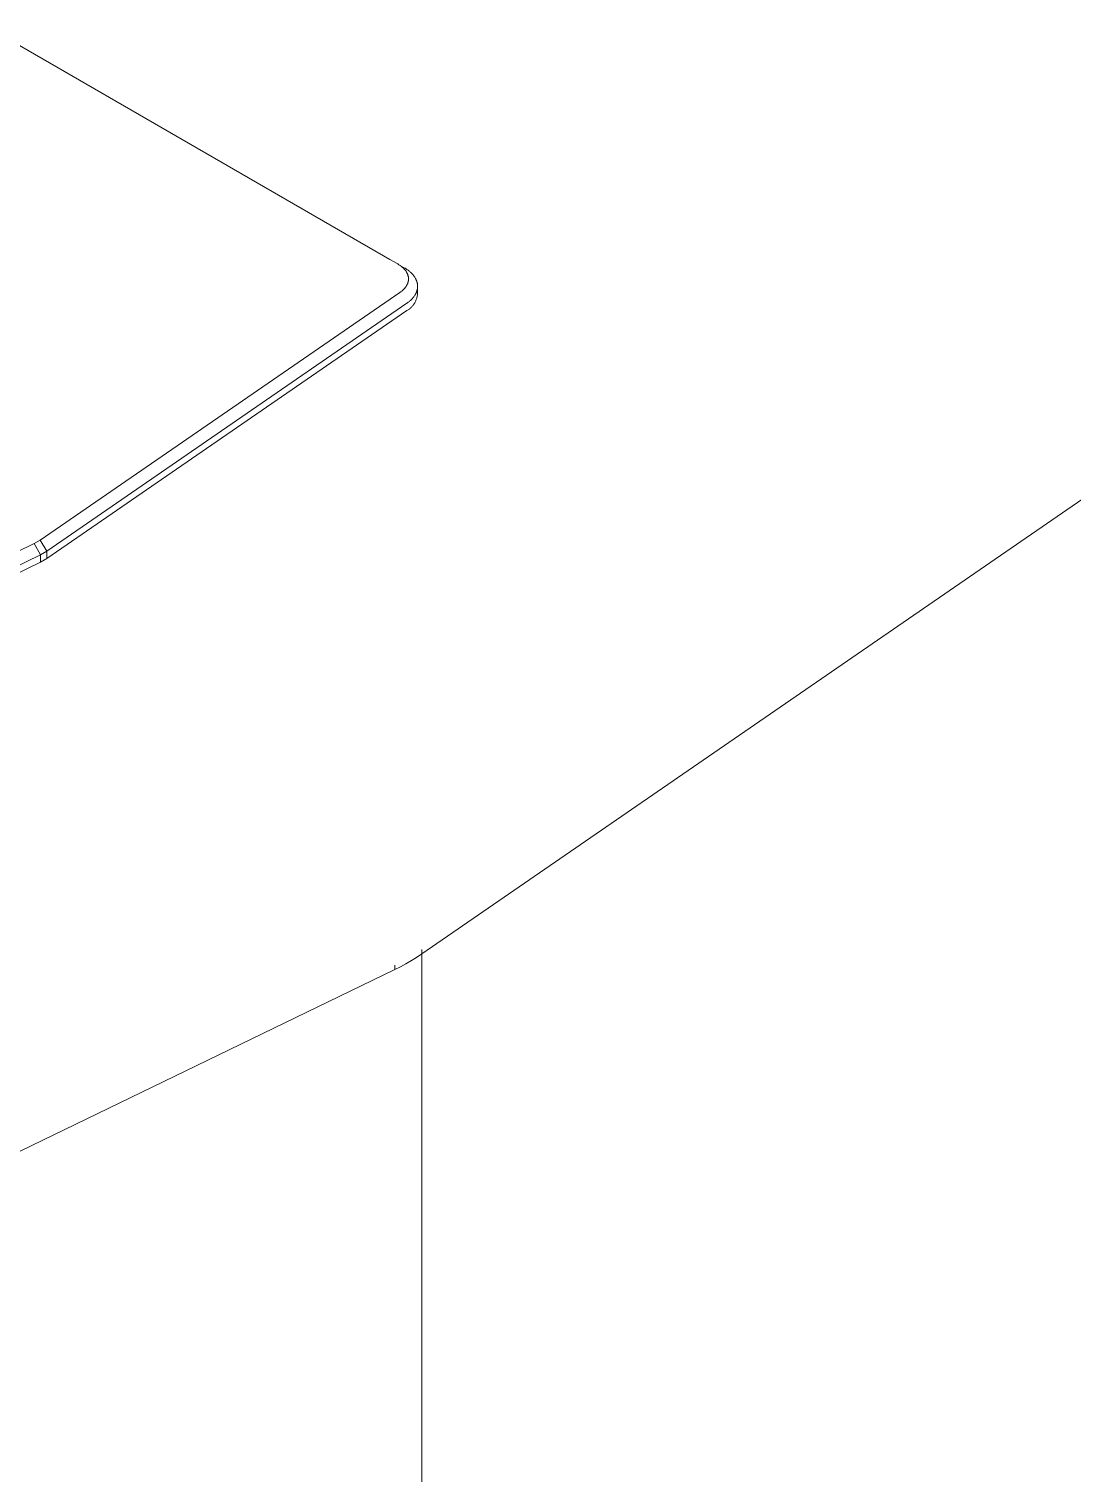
# Model space of a CAD drawing. Header units: millimetres. Extents: x -279 to 4999, y 61 to 3536.
# Drawn here: x 4736.1 to 4810.3, y 1328.9 to 1431.5 of the extents above; entities that cross this region are included whole.
import ezdxf

# ---------------------------------------------------------------- set-up
doc = ezdxf.new("R2010")
doc.units = ezdxf.units.MM
doc.layers.add('ZANO_R', color=7, linetype='Continuous', lineweight=0)

msp = doc.modelspace()

# ---------------------------------------------------------------- linework, layer by layer
at = {"layer": 'ZANO_R'}
for p, q in [((4764.04, 1365.78), (4879.84, 1445.45)), ((4733.39, 1431.52), (4761.78, 1415.13)), ((4762.34, 1414.81), (4761.78, 1415.13)), ((4762.38, 1414.78), (4762.34, 1414.81)), ((4762.42, 1414.76), (4762.38, 1414.78)), ((4762.46, 1414.73), (4762.42, 1414.76)), ((4762.42, 1414.76), (4762.8, 1414.54)), ((4762.5, 1414.71), (4762.46, 1414.73)), ((4762.54, 1414.68), (4762.5, 1414.71)), ((4762.58, 1414.65), (4762.54, 1414.68)), ((4762.61, 1414.62), (4762.58, 1414.65)), ((4762.65, 1414.59), (4762.61, 1414.62)), ((4762.68, 1414.56), (4762.65, 1414.59)), ((4762.71, 1414.54), (4762.68, 1414.56)), ((4762.74, 1414.51), (4762.71, 1414.54)), ((4762.77, 1414.48), (4762.74, 1414.51)), ((4762.8, 1414.45), (4762.77, 1414.48)), ((4762.85, 1414.51), (4762.8, 1414.54)), ((4762.82, 1414.42), (4762.8, 1414.45)), ((4762.85, 1414.39), (4762.82, 1414.42)), ((4762.89, 1414.49), (4762.85, 1414.51)), ((4762.94, 1414.46), (4762.89, 1414.49)), ((4762.98, 1414.42), (4762.94, 1414.46)), ((4763.03, 1414.39), (4762.98, 1414.42)), ((4762.87, 1414.36), (4762.85, 1414.39)), ((4762.9, 1414.33), (4762.87, 1414.36)), ((4762.92, 1414.3), (4762.9, 1414.33)), ((4762.94, 1414.27), (4762.92, 1414.3)), ((4762.96, 1414.23), (4762.94, 1414.27)), ((4762.98, 1414.2), (4762.96, 1414.23)), ((4762.99, 1414.17), (4762.98, 1414.2)), ((4763, 1414.15), (4762.99, 1414.17)), ((4763.01, 1414.13), (4763, 1414.15)), ((4763.02, 1414.12), (4763.01, 1414.13)), ((4763.01, 1413.36), (4763.02, 1413.39)), ((4763.03, 1414.1), (4763.02, 1414.12)), ((4763.02, 1413.39), (4763.03, 1413.41)), ((4763.07, 1414.36), (4763.03, 1414.39)), ((4763.03, 1414.08), (4763.03, 1414.1)), ((4763.04, 1414.07), (4763.03, 1414.08)), ((4763.03, 1413.41), (4763.04, 1413.43)), ((4763.05, 1414.05), (4763.04, 1414.07)), ((4763.04, 1413.44), (4763.05, 1413.46)), ((4763.04, 1413.43), (4763.04, 1413.44)), ((4763.05, 1414.03), (4763.05, 1414.05)), ((4763.06, 1414.01), (4763.05, 1414.03)), ((4763.05, 1413.48), (4763.06, 1413.5)), ((4763.05, 1413.46), (4763.05, 1413.48)), ((4763.06, 1414), (4763.06, 1414.01)), ((4763.07, 1413.98), (4763.06, 1414)), ((4763.06, 1413.51), (4763.07, 1413.53)), ((4763.06, 1413.5), (4763.06, 1413.51)), ((4763.12, 1414.33), (4763.07, 1414.36)), ((4763.07, 1413.96), (4763.07, 1413.98)), ((4763.08, 1413.94), (4763.07, 1413.96)), ((4763.07, 1413.55), (4763.08, 1413.57)), ((4763.07, 1413.53), (4763.07, 1413.55)), ((4763.08, 1413.93), (4763.08, 1413.94)), ((4763.08, 1413.91), (4763.08, 1413.93)), ((4763.09, 1413.89), (4763.08, 1413.91)), ((4763.08, 1413.6), (4763.09, 1413.62)), ((4763.08, 1413.58), (4763.08, 1413.6)), ((4763.08, 1413.57), (4763.08, 1413.58)), ((4763.09, 1413.87), (4763.09, 1413.89)), ((4763.09, 1413.85), (4763.09, 1413.87)), ((4763.09, 1413.83), (4763.09, 1413.85)), ((4763.09, 1413.82), (4763.09, 1413.83)), ((4763.1, 1413.8), (4763.09, 1413.82)), ((4763.09, 1413.67), (4763.1, 1413.69)), ((4763.09, 1413.65), (4763.09, 1413.67)), ((4763.09, 1413.64), (4763.09, 1413.65)), ((4763.09, 1413.62), (4763.09, 1413.64)), ((4763.1, 1413.78), (4763.1, 1413.8)), ((4763.1, 1413.76), (4763.1, 1413.78)), ((4763.1, 1413.74), (4763.1, 1413.76)), ((4763.1, 1413.73), (4763.1, 1413.74)), ((4763.1, 1413.71), (4763.1, 1413.73)), ((4763.1, 1413.69), (4763.1, 1413.71)), ((4763.16, 1414.29), (4763.12, 1414.33)), ((4763.2, 1414.26), (4763.16, 1414.29)), ((4763.24, 1414.22), (4763.2, 1414.26)), ((4763.28, 1414.19), (4763.24, 1414.22)), ((4763.32, 1414.15), (4763.28, 1414.19)), ((4763.35, 1414.11), (4763.32, 1414.15)), ((4763.39, 1414.08), (4763.35, 1414.11)), ((4763.42, 1414.04), (4763.39, 1414.08)), ((4763.45, 1414), (4763.42, 1414.04)), ((4763.48, 1413.96), (4763.45, 1414)), ((4763.51, 1413.92), (4763.48, 1413.96)), ((4763.54, 1413.88), (4763.51, 1413.92)), ((4763.57, 1413.83), (4763.54, 1413.88)), ((4763.59, 1413.79), (4763.57, 1413.83)), ((4763.6, 1413.77), (4763.59, 1413.79)), ((4763.61, 1413.75), (4763.6, 1413.77)), ((4763.62, 1413.73), (4763.61, 1413.75)), ((4763.63, 1413.71), (4763.62, 1413.73)), ((4763.64, 1413.68), (4763.63, 1413.71)), ((4763.65, 1413.66), (4763.64, 1413.68)), ((4763.66, 1413.64), (4763.65, 1413.66)), ((4763.67, 1413.62), (4763.66, 1413.64)), ((4763.68, 1413.6), (4763.67, 1413.62)), ((4763.69, 1413.57), (4763.68, 1413.6)), ((4763.69, 1413.55), (4763.69, 1413.57)), ((4763.7, 1413.53), (4763.69, 1413.55)), ((4763.71, 1413.51), (4763.7, 1413.53)), ((4763.71, 1413.49), (4763.71, 1413.51)), ((4763.72, 1413.46), (4763.71, 1413.49)), ((4763.72, 1413.44), (4763.72, 1413.46)), ((4763.73, 1413.42), (4763.72, 1413.44)), ((4763.73, 1413.4), (4763.73, 1413.42)), ((4763.73, 1413.37), (4763.73, 1413.4)), ((4736.9, 1395.18), (4762.49, 1412.79)), ((4762.49, 1412.79), (4762.53, 1412.82)), ((4762.53, 1412.82), (4762.57, 1412.84)), ((4762.57, 1412.84), (4762.6, 1412.87)), ((4762.6, 1412.87), (4762.64, 1412.9)), ((4762.64, 1412.9), (4762.67, 1412.93)), ((4762.67, 1412.93), (4762.7, 1412.96)), ((4762.7, 1412.96), (4762.74, 1412.99)), ((4762.74, 1412.99), (4762.77, 1413.02)), ((4762.77, 1413.02), (4762.79, 1413.05)), ((4762.79, 1413.05), (4762.82, 1413.08)), ((4762.82, 1413.08), (4762.85, 1413.11)), ((4762.85, 1413.11), (4762.87, 1413.14)), ((4762.87, 1413.14), (4762.89, 1413.17)), ((4762.89, 1413.17), (4762.92, 1413.2)), ((4762.92, 1413.2), (4762.94, 1413.23)), ((4762.94, 1413.23), (4762.96, 1413.27)), ((4762.96, 1413.27), (4762.98, 1413.3)), ((4762.98, 1413.3), (4762.99, 1413.33)), ((4762.99, 1413.33), (4763.01, 1413.36)), ((4763.35, 1412.33), (4763.38, 1412.36)), ((4763.38, 1412.36), (4763.41, 1412.4)), ((4763.41, 1412.4), (4763.44, 1412.44)), ((4763.44, 1412.44), (4763.48, 1412.48)), ((4763.48, 1412.48), (4763.5, 1412.52)), ((4763.5, 1412.52), (4763.53, 1412.56)), ((4763.53, 1412.56), (4763.56, 1412.6)), ((4763.56, 1412.6), (4763.58, 1412.64)), ((4763.58, 1412.64), (4763.61, 1412.68)), ((4763.61, 1412.68), (4763.62, 1412.71)), ((4763.62, 1412.71), (4763.63, 1412.73)), ((4763.63, 1412.73), (4763.64, 1412.75)), ((4763.64, 1412.75), (4763.65, 1412.77)), ((4763.65, 1412.77), (4763.66, 1412.79)), ((4763.66, 1412.81), (4763.67, 1412.83)), ((4763.66, 1412.79), (4763.66, 1412.81)), ((4763.67, 1412.83), (4763.68, 1412.86)), ((4763.67, 1412.34), (4763.69, 1412.39)), ((4763.68, 1412.86), (4763.69, 1412.88)), ((4763.69, 1412.9), (4763.7, 1412.92)), ((4763.69, 1412.88), (4763.69, 1412.9)), ((4763.69, 1412.39), (4763.7, 1412.44)), ((4763.7, 1412.92), (4763.71, 1412.94)), ((4763.7, 1412.44), (4763.71, 1412.49)), ((4763.71, 1412.97), (4763.72, 1412.99)), ((4763.71, 1412.94), (4763.71, 1412.97)), ((4763.71, 1412.49), (4763.72, 1412.54)), ((4763.72, 1413.01), (4763.73, 1413.03)), ((4763.72, 1412.99), (4763.72, 1413.01)), ((4763.72, 1412.54), (4763.73, 1412.59)), ((4763.74, 1413.35), (4763.73, 1413.37)), ((4763.73, 1413.08), (4763.74, 1413.1)), ((4763.73, 1413.06), (4763.73, 1413.08)), ((4763.73, 1413.03), (4763.73, 1413.06)), ((4763.73, 1412.59), (4763.74, 1412.64)), ((4763.74, 1413.33), (4763.74, 1413.35)), ((4763.74, 1413.31), (4763.74, 1413.33)), ((4763.74, 1413.28), (4763.74, 1413.31)), ((4763.74, 1413.26), (4763.74, 1413.28)), ((4763.74, 1413.24), (4763.74, 1413.26)), ((4763.74, 1413.21), (4763.74, 1413.24)), ((4763.74, 1413.19), (4763.74, 1413.21)), ((4763.74, 1413.17), (4763.74, 1413.19)), ((4763.74, 1413.15), (4763.74, 1413.17)), ((4763.74, 1413.17), (4763.74, 1412.7)), ((4763.74, 1413.12), (4763.74, 1413.15)), ((4763.74, 1413.1), (4763.74, 1413.12)), ((4763.74, 1412.64), (4763.74, 1412.7)), ((4737.38, 1394.4), (4762.99, 1412.03)), ((4737.38, 1393.88), (4762.99, 1411.5)), ((4762.99, 1412.03), (4763.03, 1412.06)), ((4762.99, 1411.5), (4763.03, 1411.52)), ((4763.03, 1412.06), (4763.07, 1412.09)), ((4763.03, 1411.52), (4763.08, 1411.55)), ((4763.07, 1412.09), (4763.12, 1412.12)), ((4763.08, 1411.55), (4763.12, 1411.58)), ((4763.12, 1412.12), (4763.16, 1412.15)), ((4763.12, 1411.58), (4763.16, 1411.61)), ((4763.16, 1412.15), (4763.2, 1412.19)), ((4763.16, 1411.61), (4763.2, 1411.65)), ((4763.2, 1412.19), (4763.24, 1412.22)), ((4763.2, 1411.65), (4763.24, 1411.68)), ((4763.24, 1412.22), (4763.27, 1412.25)), ((4763.24, 1411.68), (4763.28, 1411.72)), ((4763.27, 1412.25), (4763.31, 1412.29)), ((4763.28, 1411.72), (4763.32, 1411.76)), ((4763.31, 1412.29), (4763.35, 1412.33)), ((4763.32, 1411.76), (4763.36, 1411.79)), ((4763.36, 1411.79), (4763.39, 1411.83)), ((4763.39, 1411.83), (4763.42, 1411.87)), ((4763.42, 1411.87), (4763.45, 1411.92)), ((4763.45, 1411.92), (4763.49, 1411.96)), ((4763.49, 1411.96), (4763.51, 1412)), ((4763.51, 1412), (4763.54, 1412.05)), ((4763.54, 1412.05), (4763.57, 1412.09)), ((4763.57, 1412.09), (4763.59, 1412.14)), ((4763.59, 1412.14), (4763.61, 1412.19)), ((4763.61, 1412.19), (4763.63, 1412.24)), ((4763.63, 1412.24), (4763.65, 1412.29)), ((4763.65, 1412.29), (4763.67, 1412.34)), ((4705.98, 1380.17), (4736.48, 1394.94)), ((4736.48, 1394.94), (4736.9, 1395.18)), ((4736.92, 1394.14), (4736.48, 1394.94)), ((4737.38, 1394.4), (4736.9, 1395.18)), ((4706.4, 1379.35), (4736.92, 1394.14)), ((4736.92, 1394.14), (4737.38, 1394.4)), ((4736.92, 1393.61), (4736.92, 1394.14)), ((4737.38, 1393.88), (4737.38, 1394.4)), ((4706.4, 1378.83), (4736.92, 1393.61)), ((4736.92, 1393.61), (4737.38, 1393.88)), ((4763.3, 1365.3), (4762.91, 1365.08)), ((4763.67, 1365.53), (4763.3, 1365.3)), ((4764.04, 1365.78), (4763.67, 1365.53)), ((4764.04, 1366.09), (4764.04, 1365.78)), ((4764.04, 1266.49), (4764.04, 1365.78)), ((4639.34, 1305.19), (4762.13, 1364.67)), ((4762.13, 1364.67), (4762.12, 1364.98)), ((4762.53, 1364.87), (4762.13, 1364.67)), ((4762.91, 1365.08), (4762.53, 1364.87))]:
    msp.add_line(p, q, dxfattribs=at)

doc.saveas('drawing.dxf')
